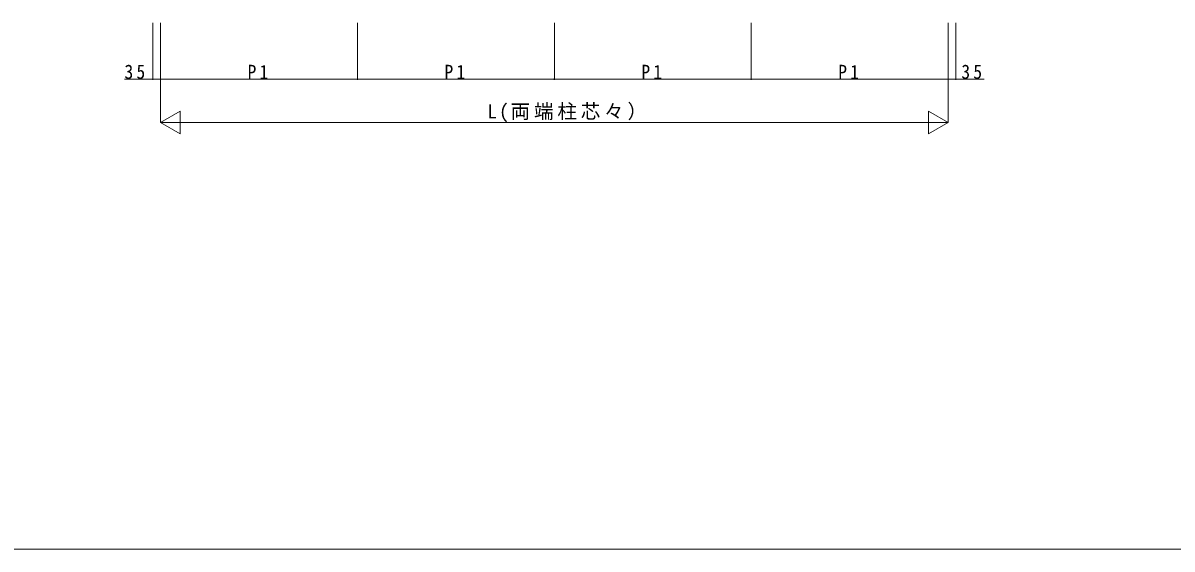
# Model space of a CAD drawing. Units: millimetres, scale not verified. Extents: x -7920 to 7920, y -12800 to 12777.
# Drawn here: x -4414 to 897, y -12800 to -10367 of the extents above; entities that cross this region are included whole.
import ezdxf

# ---------------------------------------------------------------- set-up
doc = ezdxf.new("R2010")
doc.units = ezdxf.units.MM
doc.header["$LTSCALE"] = 60
doc.layers.add('0-2_YKK_ZWAK', color=7, linetype='Continuous', lineweight=18)
doc.layers.add('0-6_YKK_D', color=6, linetype='Continuous', lineweight=18)
doc.styles.add('ＭＳ ゴシック', font='')
doc.styles.get('ＭＳ ゴシック').set_extended_font_data('MS Gothic')

msp = doc.modelspace()

# ---------------------------------------------------------------- linework, layer by layer
at = {"layer": '0-2_YKK_ZWAK'}
msp.add_line((7920, -12800), (-7920, -12800), dxfattribs=at)
at = {"layer": '0-6_YKK_D'}
for p, q in [((-3812.82, -10366.94), (-3812.82, -10627.94)), ((-3777.82, -10366.94), (-3777.82, -10627.94)), ((-3777.82, -10366.94), (-3777.82, -10627.94)), ((-3777.82, -10366.94), (-3777.82, -10827.94)), ((-2867.82, -10366.94), (-2867.82, -10627.94)), ((-2867.82, -10366.94), (-2867.82, -10627.94)), ((-1957.82, -10366.94), (-1957.82, -10627.94)), ((-1957.82, -10366.94), (-1957.82, -10627.94)), ((-1047.82, -10366.94), (-1047.82, -10627.94)), ((-1047.82, -10366.94), (-1047.82, -10627.94)), ((-137.82, -10366.94), (-137.82, -10627.94)), ((-137.82, -10366.94), (-137.82, -10627.94)), ((-137.82, -10366.94), (-137.82, -10827.94)), ((-102.82, -10366.94), (-102.82, -10627.94)), ((-3812.82, -10626.94), (-3945.12, -10626.94)), ((-3777.82, -10626.94), (-3812.82, -10626.94)), ((-3777.82, -10626.94), (-2867.82, -10626.94)), ((-2867.82, -10626.94), (-1957.82, -10626.94)), ((-1957.82, -10626.94), (-1047.82, -10626.94)), ((-1047.82, -10626.94), (-137.82, -10626.94)), ((-137.82, -10626.94), (-102.82, -10626.94)), ((-102.82, -10626.94), (29.48, -10626.94)), ((-3777.82, -10826.94), (-3686.89, -10774.44)), ((-3686.89, -10879.44), (-3686.89, -10774.44)), ((-228.76, -10774.44), (-228.76, -10879.44)), ((-137.82, -10826.94), (-228.76, -10774.44)), ((-3777.82, -10826.94), (-3595.96, -10826.94)), ((-3777.82, -10826.94), (-3686.89, -10879.44)), ((-3672.82, -10826.94), (-242.82, -10826.94)), ((-137.82, -10826.94), (-319.69, -10826.94)), ((-137.82, -10826.94), (-228.76, -10879.44))]:
    msp.add_line(p, q, dxfattribs=at)
for centre, start, end in [((-3812.82, -10626.94), 0, 180), ((-3812.82, -10626.94), 180, 0), ((-3777.82, -10626.94), 0, 180), ((-3777.82, -10626.94), 0, 180), ((-3777.82, -10626.94), 180, 0), ((-3777.82, -10626.94), 180, 0), ((-2867.82, -10626.94), 0, 180), ((-2867.82, -10626.94), 0, 180), ((-2867.82, -10626.94), 180, 0), ((-2867.82, -10626.94), 180, 0), ((-1957.82, -10626.94), 0, 180), ((-1957.82, -10626.94), 0, 180), ((-1957.82, -10626.94), 180, 0), ((-1957.82, -10626.94), 180, 0), ((-1047.82, -10626.94), 0, 180), ((-1047.82, -10626.94), 0, 180), ((-1047.82, -10626.94), 180, 0), ((-1047.82, -10626.94), 180, 0), ((-137.82, -10626.94), 0, 180), ((-137.82, -10626.94), 0, 180), ((-137.82, -10626.94), 180, 0), ((-137.82, -10626.94), 180, 0), ((-102.82, -10626.94), 0, 180), ((-102.82, -10626.94), 180, 0)]:
    msp.add_arc(centre, 1.59, start, end, dxfattribs=at)

# ---------------------------------------------------------------- texts
at = {"layer": '0-6_YKK_D', "color": 7, "char_height": 65.98, "attachment_point": 7, "style": 'ＭＳ ゴシック'}
for s, insert in [('\\T1.37;\\W0.9;35', (-3944.52, -10626.34)), ('\\T1.37;\\W0.9;P1', (-3375.62, -10626.34)), ('\\T1.37;\\W0.9;P1', (-2465.62, -10626.34)), ('\\T1.37;\\W0.9;P1', (-1555.62, -10626.34)), ('\\T1.37;\\W0.9;P1', (-645.62, -10626.34)), ('\\T1.37;\\W0.9;35', (-76.72, -10626.34)), ('\\T1.2;L(両端柱芯々）', (-2267.42, -10826.14))]:
    msp.add_mtext(s, dxfattribs=dict(at, insert=insert))

doc.saveas('drawing.dxf')
